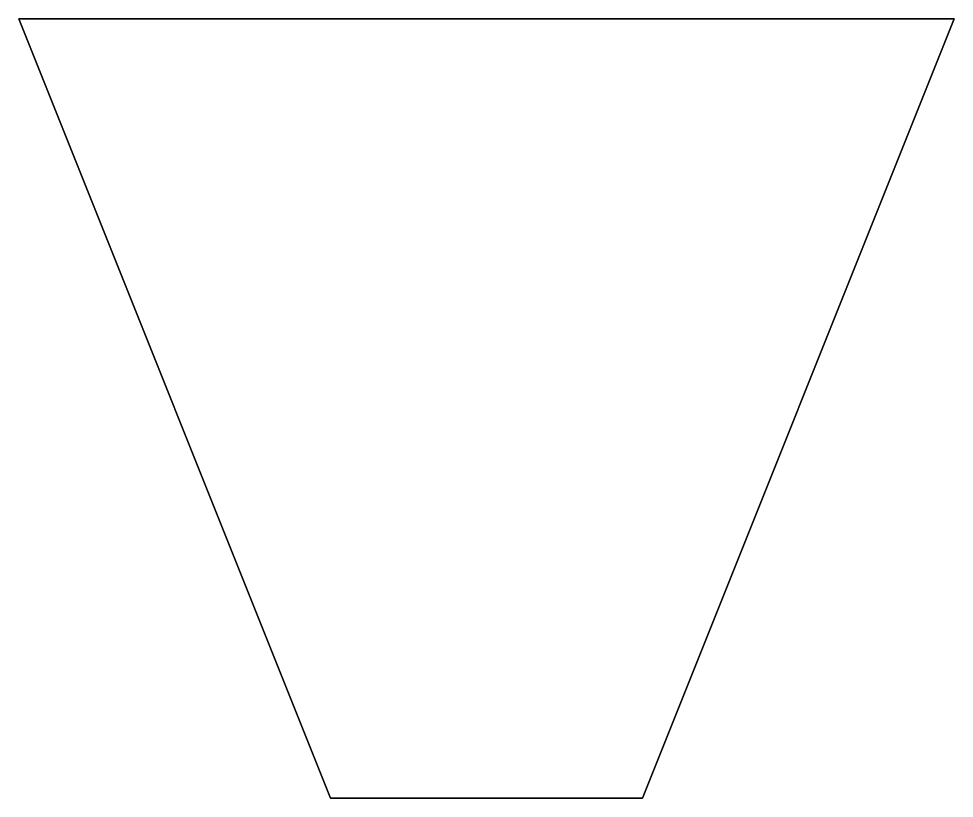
# Model space of a CAD drawing. Header units: centimetres. Extents: x 0 to 0.6, y -0.5 to 0.
import ezdxf

# ---------------------------------------------------------------- set-up
doc = ezdxf.new("R2010")
doc.units = ezdxf.units.CM
doc.header["$MEASUREMENT"] = 0
doc.layers.add('RUSTIC', color=32, linetype='Continuous')

msp = doc.modelspace()

# ---------------------------------------------------------------- meshes
at = {"layer": 'RUSTIC'}
mesh = msp.add_polyface(dxfattribs=at)
corners = [(0, 0, 1.7), (0, 0, 0.1), (0.6, 0, 0.1), (0.6, 0, 1.7), (0.2, -0.5, 1.5), (0.2, -0.5, 0.3), (0.4, -0.5, 0.3), (0.4, -0.5, 1.5)]
mesh.append_faces([[corners[k] for k in face] for face in [(0, 1, 2, 3), (4, 5, 6, 7), (7, 3, 2, 6), (1, 2, 6, 5), (1, 5, 4, 0), (0, 4, 7, 3)]])

doc.saveas('drawing.dxf')
